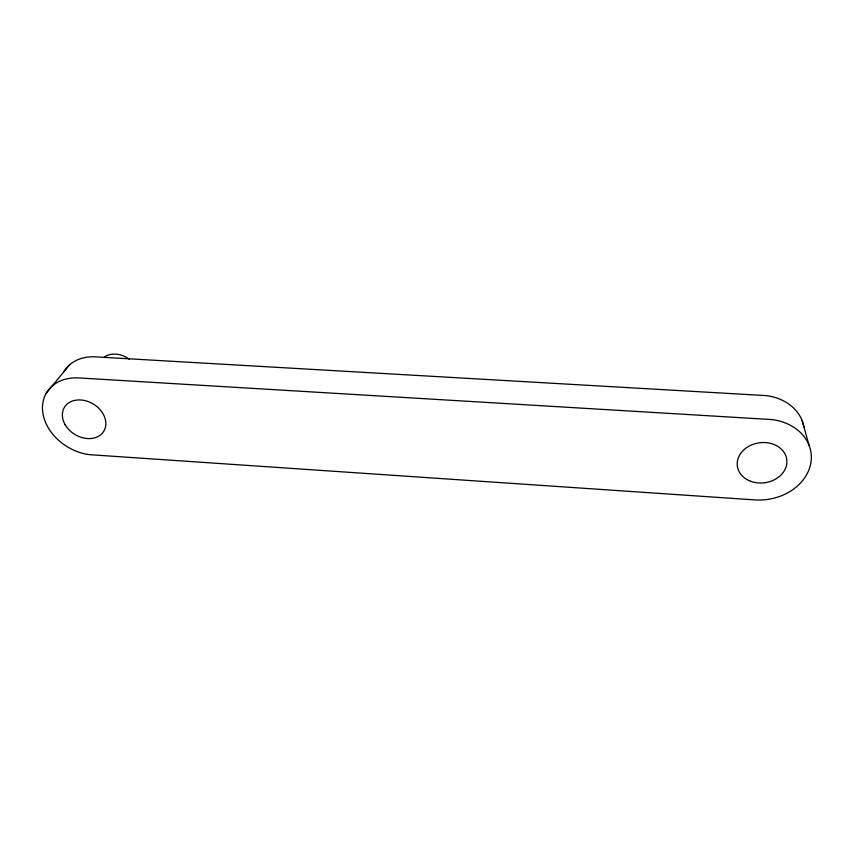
<?xml version="1.0" encoding="UTF-8"?>
<svg xmlns="http://www.w3.org/2000/svg" width="854" height="854" viewBox="0 0 854 854"><rect width="100%" height="100%" fill="white"/><g stroke="black" fill="none" stroke-linecap="round" stroke-linejoin="round"><path stroke-width="1.28" d="M46.212 393.246L69.558 364.829M802.152 420.68L809.069 445.318M104.423 356.897A21.489 17.112 32.3 0 1 129.221 359.15M803.902 426.968A48.027 39.38 -8.6 0 0 765.942 395.605L95.584 356.865A44.472 34.907 31.7 0 0 63.687 371.938M771.653 419.56L78.942 377.938A45.913 35.537 31.2 0 0 42.775 412.418A45.913 35.537 31.2 0 0 89.414 454.659L754.904 499.91A49.703 40.255 -7.8 0 0 810.627 464.149A49.703 40.255 -7.8 0 0 771.653 419.56M65.053 424.534A23.026 17.795 31.2 0 0 102.715 432.743A23.026 17.795 31.2 0 0 84.557 400.515A23.026 17.795 31.2 0 0 65.053 424.534M750.687 481.293A24.937 20.165 -7.7 0 0 786.886 460.648A24.937 20.165 -7.7 0 0 748.616 446.386A24.937 20.165 -7.7 0 0 750.687 481.293"/></g></svg>
